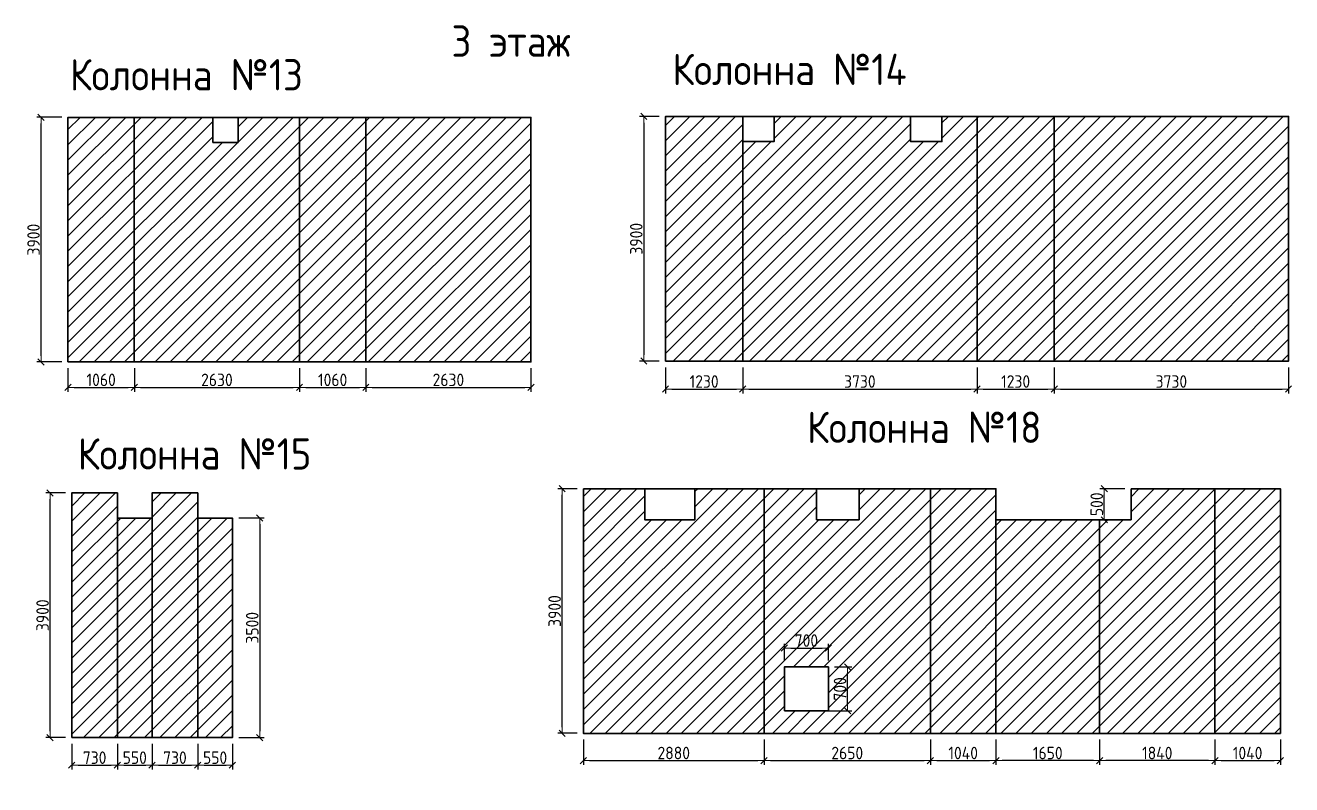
# Model space of a CAD drawing. Header units: millimetres. Extents: x 209 to 1046824, y -248937 to 510758.
# Drawn here: x 449935 to 470115, y 247895 to 260002 of the extents above; entities that cross this region are included whole.
import ezdxf

# ---------------------------------------------------------------- set-up
doc = ezdxf.new("R2010")
doc.units = ezdxf.units.MM
doc.layers.add('$AUDIT_BAD_LAYER1', color=7, linetype='Continuous')
for name, color, linetype, lineweight in [('Основные линии', 7, 'Continuous', 30), ('осново', 7, 'Continuous', 30), ('Пластиковые уголки', 1, 'Continuous', 30), ('Размеры', 7, 'Continuous', 15)]:
    doc.layers.add(name, color=color, linetype=linetype, lineweight=lineweight)
doc.styles.add('СПДС', font='isocpeur.ttf', dxfattribs={"width": 0.9})
doc.dimstyles.new('Размера А3', dxfattribs={"dimtxt": 200, "dimasz": 100, "dimexe": 70, "dimexo": 100, "dimgap": 20, "dimtad": 1, "dimdec": 0, "dimrnd": 10, "dimzin": 0, "dimdsep": 46, "dimtxsty": 'СПДС', "dimblk": 'ARROWHEAD_6', "dimcen": 1, "dimclrd": 256, "dimclre": 256, "dimclrt": 256, "dimazin": 0, "dimtfac": 1, "dimtdec": 0, "dimtmove": 2, "dimatfit": 3, "dimfxl": 1, "dimtolj": 1, "dimtzin": 0, "dimarcsym": 0})

# ---------------------------------------------------------------- blocks, each defined once
blk = doc.blocks.new('ARROWHEAD_6')
at = {"color": 0, "linetype": 'Continuous'}
for p, q in [((0, 0), (-1, 0)), ((-0.5, -0.5), (0.5, 0.5))]:
    blk.add_line(p, q, dxfattribs=at)
blk = doc.blocks.new('*D1594')
at = {"layer": 'Defpoints', "color": 0, "lineweight": 30, "transparency": 16777216}
for p in [(450186, 258535), (450614, 258535), (450614, 254635)]:
    blk.add_point(p, dxfattribs=at)
at = {"layer": 'Размеры', "lineweight": -2, "transparency": 16777216}
for p, q in [((450514, 258535), (450116, 258535)), ((450186, 254735), (450186, 258435)), ((450514, 254635), (450116, 254635))]:
    blk.add_line(p, q, dxfattribs=at)
at = {"layer": 'Размеры', "lineweight": -2, "transparency": 16777216, "xscale": 100, "yscale": 100, "zscale": 100}
for p, rotation in [((450186, 258535), 90), ((450186, 254635), 270)]:
    blk.add_blockref('ARROWHEAD_6', p, dxfattribs=dict(at, rotation=rotation))
at = {"layer": 'Размеры', "transparency": 16777216, "insert": (450066, 256585), "char_height": 200, "attachment_point": 5, "rotation": 90, "style": 'СПДС'}
blk.add_mtext('\\A1;3900', dxfattribs=at)
blk = doc.blocks.new('*D1595')
at = {"layer": 'Defpoints', "color": 0, "lineweight": 30, "transparency": 16777216}
for p in [(450614, 254635), (451672, 254635), (451672, 254229)]:
    blk.add_point(p, dxfattribs=at)
at = {"layer": 'Размеры', "lineweight": -2, "transparency": 16777216}
for p, q in [((450614, 254535), (450614, 254159)), ((451672, 254535), (451672, 254159)), ((450714, 254229), (451572, 254229))]:
    blk.add_line(p, q, dxfattribs=at)
at = {"layer": 'Размеры', "lineweight": -2, "transparency": 16777216, "xscale": 100, "yscale": 100, "zscale": 100, "rotation": 180}
blk.add_blockref('ARROWHEAD_6', (450614, 254229), dxfattribs=at)
at = {"layer": 'Размеры', "lineweight": -2, "transparency": 16777216, "xscale": 100, "yscale": 100, "zscale": 100}
blk.add_blockref('ARROWHEAD_6', (451672, 254229), dxfattribs=at)
at = {"layer": 'Размеры', "transparency": 16777216, "insert": (451143, 254349), "char_height": 200, "attachment_point": 5, "style": 'СПДС'}
blk.add_mtext('\\A1;1060', dxfattribs=at)
blk = doc.blocks.new('*D1596')
at = {"layer": 'Defpoints', "color": 0, "lineweight": 30, "transparency": 16777216}
for p in [(451672, 254635), (454304, 254635), (454304, 254229)]:
    blk.add_point(p, dxfattribs=at)
at = {"layer": 'Размеры', "lineweight": -2, "transparency": 16777216}
for p, q in [((451672, 254535), (451672, 254159)), ((454304, 254535), (454304, 254159)), ((451772, 254229), (454204, 254229))]:
    blk.add_line(p, q, dxfattribs=at)
at = {"layer": 'Размеры', "lineweight": -2, "transparency": 16777216, "xscale": 100, "yscale": 100, "zscale": 100, "rotation": 180}
blk.add_blockref('ARROWHEAD_6', (451672, 254229), dxfattribs=at)
at = {"layer": 'Размеры', "lineweight": -2, "transparency": 16777216, "xscale": 100, "yscale": 100, "zscale": 100}
blk.add_blockref('ARROWHEAD_6', (454304, 254229), dxfattribs=at)
at = {"layer": 'Размеры', "transparency": 16777216, "insert": (452988, 254349), "char_height": 200, "attachment_point": 5, "style": 'СПДС'}
blk.add_mtext('\\A1;2630', dxfattribs=at)
blk = doc.blocks.new('*D1597')
at = {"layer": 'Defpoints', "color": 0, "lineweight": 30, "transparency": 16777216}
for p in [(454304, 254635), (455361, 254635), (455361, 254229)]:
    blk.add_point(p, dxfattribs=at)
at = {"layer": 'Размеры', "lineweight": -2, "transparency": 16777216}
for p, q in [((454304, 254535), (454304, 254159)), ((455361, 254535), (455361, 254159)), ((454404, 254229), (455261, 254229))]:
    blk.add_line(p, q, dxfattribs=at)
at = {"layer": 'Размеры', "lineweight": -2, "transparency": 16777216, "xscale": 100, "yscale": 100, "zscale": 100, "rotation": 180}
blk.add_blockref('ARROWHEAD_6', (454304, 254229), dxfattribs=at)
at = {"layer": 'Размеры', "lineweight": -2, "transparency": 16777216, "xscale": 100, "yscale": 100, "zscale": 100}
blk.add_blockref('ARROWHEAD_6', (455361, 254229), dxfattribs=at)
at = {"layer": 'Размеры', "transparency": 16777216, "insert": (454832, 254349), "char_height": 200, "attachment_point": 5, "style": 'СПДС'}
blk.add_mtext('\\A1;1060', dxfattribs=at)
blk = doc.blocks.new('*D1598')
at = {"layer": 'Defpoints', "color": 0, "lineweight": 30, "transparency": 16777216}
for p in [(455361, 254635), (457993, 254635), (457993, 254229)]:
    blk.add_point(p, dxfattribs=at)
at = {"layer": 'Размеры', "lineweight": -2, "transparency": 16777216}
for p, q in [((455361, 254535), (455361, 254159)), ((457993, 254535), (457993, 254159)), ((455461, 254229), (457893, 254229))]:
    blk.add_line(p, q, dxfattribs=at)
at = {"layer": 'Размеры', "lineweight": -2, "transparency": 16777216, "xscale": 100, "yscale": 100, "zscale": 100, "rotation": 180}
blk.add_blockref('ARROWHEAD_6', (455361, 254229), dxfattribs=at)
at = {"layer": 'Размеры', "lineweight": -2, "transparency": 16777216, "xscale": 100, "yscale": 100, "zscale": 100}
blk.add_blockref('ARROWHEAD_6', (457993, 254229), dxfattribs=at)
at = {"layer": 'Размеры', "transparency": 16777216, "insert": (456677, 254349), "char_height": 200, "attachment_point": 5, "style": 'СПДС'}
blk.add_mtext('\\A1;2630', dxfattribs=at)
blk = doc.blocks.new('*D1599')
at = {"layer": 'Defpoints', "color": 0, "lineweight": 30, "transparency": 16777216}
for p in [(460137, 258549), (459791, 254649), (460137, 254649)]:
    blk.add_point(p, dxfattribs=at)
at = {"layer": 'Размеры', "lineweight": -2, "transparency": 16777216}
for p, q in [((460037, 258549), (459721, 258549)), ((459791, 258449), (459791, 254749)), ((460037, 254649), (459721, 254649))]:
    blk.add_line(p, q, dxfattribs=at)
at = {"layer": 'Размеры', "lineweight": -2, "transparency": 16777216, "xscale": 100, "yscale": 100, "zscale": 100}
for p, rotation in [((459791, 258549), 90), ((459791, 254649), 270)]:
    blk.add_blockref('ARROWHEAD_6', p, dxfattribs=dict(at, rotation=rotation))
at = {"layer": 'Размеры', "transparency": 16777216, "insert": (459671, 256599), "char_height": 200, "attachment_point": 5, "rotation": 90, "style": 'СПДС'}
blk.add_mtext('\\A1;3900', dxfattribs=at)
blk = doc.blocks.new('*D1600')
at = {"layer": 'Defpoints', "color": 0, "lineweight": 30, "transparency": 16777216}
for p in [(460137, 254649), (461367, 254649), (461367, 254203)]:
    blk.add_point(p, dxfattribs=at)
at = {"layer": 'Размеры', "lineweight": -2, "transparency": 16777216}
for p, q in [((460137, 254549), (460137, 254133)), ((461367, 254549), (461367, 254133)), ((460237, 254203), (461267, 254203))]:
    blk.add_line(p, q, dxfattribs=at)
at = {"layer": 'Размеры', "lineweight": -2, "transparency": 16777216, "xscale": 100, "yscale": 100, "zscale": 100, "rotation": 180}
blk.add_blockref('ARROWHEAD_6', (460137, 254203), dxfattribs=at)
at = {"layer": 'Размеры', "lineweight": -2, "transparency": 16777216, "xscale": 100, "yscale": 100, "zscale": 100}
blk.add_blockref('ARROWHEAD_6', (461367, 254203), dxfattribs=at)
at = {"layer": 'Размеры', "transparency": 16777216, "insert": (460752, 254323), "char_height": 200, "attachment_point": 5, "style": 'СПДС'}
blk.add_mtext('\\A1;1230', dxfattribs=at)
blk = doc.blocks.new('*D1601')
at = {"layer": 'Defpoints', "color": 0, "lineweight": 30, "transparency": 16777216}
for p in [(461367, 254649), (465101, 254649), (465101, 254203)]:
    blk.add_point(p, dxfattribs=at)
at = {"layer": 'Размеры', "lineweight": -2, "transparency": 16777216}
for p, q in [((461367, 254549), (461367, 254133)), ((465101, 254549), (465101, 254133)), ((461467, 254203), (465001, 254203))]:
    blk.add_line(p, q, dxfattribs=at)
at = {"layer": 'Размеры', "lineweight": -2, "transparency": 16777216, "xscale": 100, "yscale": 100, "zscale": 100, "rotation": 180}
blk.add_blockref('ARROWHEAD_6', (461367, 254203), dxfattribs=at)
at = {"layer": 'Размеры', "lineweight": -2, "transparency": 16777216, "xscale": 100, "yscale": 100, "zscale": 100}
blk.add_blockref('ARROWHEAD_6', (465101, 254203), dxfattribs=at)
at = {"layer": 'Размеры', "transparency": 16777216, "insert": (463234, 254323), "char_height": 200, "attachment_point": 5, "style": 'СПДС'}
blk.add_mtext('\\A1;3730', dxfattribs=at)
blk = doc.blocks.new('*D1602')
at = {"layer": 'Defpoints', "color": 0, "lineweight": 30, "transparency": 16777216}
for p in [(465101, 254649), (466331, 254649), (466331, 254203)]:
    blk.add_point(p, dxfattribs=at)
at = {"layer": 'Размеры', "lineweight": -2, "transparency": 16777216}
for p, q in [((465101, 254549), (465101, 254133)), ((466331, 254549), (466331, 254133)), ((465201, 254203), (466231, 254203))]:
    blk.add_line(p, q, dxfattribs=at)
at = {"layer": 'Размеры', "lineweight": -2, "transparency": 16777216, "xscale": 100, "yscale": 100, "zscale": 100, "rotation": 180}
blk.add_blockref('ARROWHEAD_6', (465101, 254203), dxfattribs=at)
at = {"layer": 'Размеры', "lineweight": -2, "transparency": 16777216, "xscale": 100, "yscale": 100, "zscale": 100}
blk.add_blockref('ARROWHEAD_6', (466331, 254203), dxfattribs=at)
at = {"layer": 'Размеры', "transparency": 16777216, "insert": (465716, 254323), "char_height": 200, "attachment_point": 5, "style": 'СПДС'}
blk.add_mtext('\\A1;1230', dxfattribs=at)
blk = doc.blocks.new('*D1603')
at = {"layer": 'Defpoints', "color": 0, "lineweight": 30, "transparency": 16777216}
for p in [(466331, 254649), (470065, 254649), (470065, 254203)]:
    blk.add_point(p, dxfattribs=at)
at = {"layer": 'Размеры', "lineweight": -2, "transparency": 16777216}
for p, q in [((466331, 254549), (466331, 254133)), ((470065, 254549), (470065, 254133)), ((466431, 254203), (469965, 254203))]:
    blk.add_line(p, q, dxfattribs=at)
at = {"layer": 'Размеры', "lineweight": -2, "transparency": 16777216, "xscale": 100, "yscale": 100, "zscale": 100, "rotation": 180}
blk.add_blockref('ARROWHEAD_6', (466331, 254203), dxfattribs=at)
at = {"layer": 'Размеры', "lineweight": -2, "transparency": 16777216, "xscale": 100, "yscale": 100, "zscale": 100}
blk.add_blockref('ARROWHEAD_6', (470065, 254203), dxfattribs=at)
at = {"layer": 'Размеры', "transparency": 16777216, "insert": (468198, 254323), "char_height": 200, "attachment_point": 5, "style": 'СПДС'}
blk.add_mtext('\\A1;3730', dxfattribs=at)
blk = doc.blocks.new('*D1604')
at = {"layer": 'Defpoints', "color": 0, "lineweight": 30, "transparency": 16777216}
for p in [(450330, 252547), (450675, 252547), (450675, 248647)]:
    blk.add_point(p, dxfattribs=at)
at = {"layer": 'Размеры', "lineweight": -2, "transparency": 16777216}
for p, q in [((450575, 252547), (450260, 252547)), ((450330, 248747), (450330, 252447)), ((450575, 248647), (450260, 248647))]:
    blk.add_line(p, q, dxfattribs=at)
at = {"layer": 'Размеры', "lineweight": -2, "transparency": 16777216, "xscale": 100, "yscale": 100, "zscale": 100}
for p, rotation in [((450330, 252547), 90), ((450330, 248647), 270)]:
    blk.add_blockref('ARROWHEAD_6', p, dxfattribs=dict(at, rotation=rotation))
at = {"layer": 'Размеры', "transparency": 16777216, "insert": (450210, 250597), "char_height": 200, "attachment_point": 5, "rotation": 90, "style": 'СПДС'}
blk.add_mtext('\\A1;3900', dxfattribs=at)
blk = doc.blocks.new('*D1605')
at = {"layer": 'Defpoints', "color": 0, "lineweight": 30, "transparency": 16777216}
for p in [(453235, 252147), (453235, 248647), (453671, 248647)]:
    blk.add_point(p, dxfattribs=at)
at = {"layer": 'Размеры', "lineweight": -2, "transparency": 16777216}
for p, q in [((453335, 252147), (453741, 252147)), ((453671, 252047), (453671, 248747)), ((453335, 248647), (453741, 248647))]:
    blk.add_line(p, q, dxfattribs=at)
at = {"layer": 'Размеры', "lineweight": -2, "transparency": 16777216, "xscale": 100, "yscale": 100, "zscale": 100}
for p, rotation in [((453671, 252147), 90), ((453671, 248647), 270)]:
    blk.add_blockref('ARROWHEAD_6', p, dxfattribs=dict(at, rotation=rotation))
at = {"layer": 'Размеры', "transparency": 16777216, "insert": (453551, 250397), "char_height": 200, "attachment_point": 5, "rotation": 90, "style": 'СПДС'}
blk.add_mtext('\\A1;3500', dxfattribs=at)
blk = doc.blocks.new('*D1606')
at = {"layer": 'Defpoints', "color": 0, "lineweight": 30, "transparency": 16777216}
for p in [(450675, 248647), (451403, 248647), (451403, 248206)]:
    blk.add_point(p, dxfattribs=at)
at = {"layer": 'Размеры', "lineweight": -2, "transparency": 16777216}
for p, q in [((450675, 248547), (450675, 248136)), ((451403, 248547), (451403, 248136)), ((450775, 248206), (451303, 248206))]:
    blk.add_line(p, q, dxfattribs=at)
at = {"layer": 'Размеры', "lineweight": -2, "transparency": 16777216, "xscale": 100, "yscale": 100, "zscale": 100, "rotation": 180}
blk.add_blockref('ARROWHEAD_6', (450675, 248206), dxfattribs=at)
at = {"layer": 'Размеры', "lineweight": -2, "transparency": 16777216, "xscale": 100, "yscale": 100, "zscale": 100}
blk.add_blockref('ARROWHEAD_6', (451403, 248206), dxfattribs=at)
at = {"layer": 'Размеры', "transparency": 16777216, "insert": (451039, 248326), "char_height": 200, "attachment_point": 5, "style": 'СПДС'}
blk.add_mtext('\\A1;730', dxfattribs=at)
blk = doc.blocks.new('*D1607')
at = {"layer": 'Defpoints', "color": 0, "lineweight": 30, "transparency": 16777216}
for p in [(451403, 248647), (451955, 248647), (451955, 248206)]:
    blk.add_point(p, dxfattribs=at)
at = {"layer": 'Размеры', "lineweight": -2, "transparency": 16777216}
for p, q in [((451403, 248547), (451403, 248136)), ((451955, 248547), (451955, 248136)), ((451503, 248206), (451855, 248206))]:
    blk.add_line(p, q, dxfattribs=at)
at = {"layer": 'Размеры', "lineweight": -2, "transparency": 16777216, "xscale": 100, "yscale": 100, "zscale": 100, "rotation": 180}
blk.add_blockref('ARROWHEAD_6', (451403, 248206), dxfattribs=at)
at = {"layer": 'Размеры', "lineweight": -2, "transparency": 16777216, "xscale": 100, "yscale": 100, "zscale": 100}
blk.add_blockref('ARROWHEAD_6', (451955, 248206), dxfattribs=at)
at = {"layer": 'Размеры', "transparency": 16777216, "insert": (451679, 248326), "char_height": 200, "attachment_point": 5, "style": 'СПДС'}
blk.add_mtext('\\A1;550', dxfattribs=at)
blk = doc.blocks.new('*D1608')
at = {"layer": 'Defpoints', "color": 0, "lineweight": 30, "transparency": 16777216}
for p in [(451955, 248647), (452683, 248647), (452683, 248206)]:
    blk.add_point(p, dxfattribs=at)
at = {"layer": 'Размеры', "lineweight": -2, "transparency": 16777216}
for p, q in [((451955, 248547), (451955, 248136)), ((452683, 248547), (452683, 248136)), ((452055, 248206), (452583, 248206))]:
    blk.add_line(p, q, dxfattribs=at)
at = {"layer": 'Размеры', "lineweight": -2, "transparency": 16777216, "xscale": 100, "yscale": 100, "zscale": 100, "rotation": 180}
blk.add_blockref('ARROWHEAD_6', (451955, 248206), dxfattribs=at)
at = {"layer": 'Размеры', "lineweight": -2, "transparency": 16777216, "xscale": 100, "yscale": 100, "zscale": 100}
blk.add_blockref('ARROWHEAD_6', (452683, 248206), dxfattribs=at)
at = {"layer": 'Размеры', "transparency": 16777216, "insert": (452319, 248326), "char_height": 200, "attachment_point": 5, "style": 'СПДС'}
blk.add_mtext('\\A1;730', dxfattribs=at)
blk = doc.blocks.new('*D1609')
at = {"layer": 'Defpoints', "color": 0, "lineweight": 30, "transparency": 16777216}
for p in [(452683, 248647), (453235, 248647), (453235, 248206)]:
    blk.add_point(p, dxfattribs=at)
at = {"layer": 'Размеры', "lineweight": -2, "transparency": 16777216}
for p, q in [((452683, 248547), (452683, 248136)), ((453235, 248547), (453235, 248136)), ((452783, 248206), (453135, 248206))]:
    blk.add_line(p, q, dxfattribs=at)
at = {"layer": 'Размеры', "lineweight": -2, "transparency": 16777216, "xscale": 100, "yscale": 100, "zscale": 100, "rotation": 180}
blk.add_blockref('ARROWHEAD_6', (452683, 248206), dxfattribs=at)
at = {"layer": 'Размеры', "lineweight": -2, "transparency": 16777216, "xscale": 100, "yscale": 100, "zscale": 100}
blk.add_blockref('ARROWHEAD_6', (453235, 248206), dxfattribs=at)
at = {"layer": 'Размеры', "transparency": 16777216, "insert": (452959, 248326), "char_height": 200, "attachment_point": 5, "style": 'СПДС'}
blk.add_mtext('\\A1;550', dxfattribs=at)
blk = doc.blocks.new('*D1610')
at = {"layer": 'Defpoints', "color": 0, "lineweight": 30, "transparency": 16777216}
for p in [(458490, 252614), (458828, 252614), (458828, 248714)]:
    blk.add_point(p, dxfattribs=at)
at = {"layer": 'Размеры', "lineweight": -2, "transparency": 16777216}
for p, q in [((458728, 252614), (458420, 252614)), ((458490, 248814), (458490, 252514)), ((458728, 248714), (458420, 248714))]:
    blk.add_line(p, q, dxfattribs=at)
at = {"layer": 'Размеры', "lineweight": -2, "transparency": 16777216, "xscale": 100, "yscale": 100, "zscale": 100}
for p, rotation in [((458490, 252614), 90), ((458490, 248714), 270)]:
    blk.add_blockref('ARROWHEAD_6', p, dxfattribs=dict(at, rotation=rotation))
at = {"layer": 'Размеры', "transparency": 16777216, "insert": (458370, 250664), "char_height": 200, "attachment_point": 5, "rotation": 90, "style": 'СПДС'}
blk.add_mtext('\\A1;3900', dxfattribs=at)
blk = doc.blocks.new('*D1611')
at = {"layer": 'Defpoints', "color": 0, "lineweight": 30, "transparency": 16777216}
for p in [(458828, 248714), (461708, 248714), (461708, 248280)]:
    blk.add_point(p, dxfattribs=at)
at = {"layer": 'Размеры', "lineweight": -2, "transparency": 16777216}
for p, q in [((458828, 248614), (458828, 248210)), ((461708, 248614), (461708, 248210)), ((458928, 248280), (461608, 248280))]:
    blk.add_line(p, q, dxfattribs=at)
at = {"layer": 'Размеры', "lineweight": -2, "transparency": 16777216, "xscale": 100, "yscale": 100, "zscale": 100, "rotation": 180}
blk.add_blockref('ARROWHEAD_6', (458828, 248280), dxfattribs=at)
at = {"layer": 'Размеры', "lineweight": -2, "transparency": 16777216, "xscale": 100, "yscale": 100, "zscale": 100}
blk.add_blockref('ARROWHEAD_6', (461708, 248280), dxfattribs=at)
at = {"layer": 'Размеры', "transparency": 16777216, "insert": (460268, 248400), "char_height": 200, "attachment_point": 5, "style": 'СПДС'}
blk.add_mtext('\\A1;2880', dxfattribs=at)
blk = doc.blocks.new('*D1612')
at = {"layer": 'Defpoints', "color": 0, "lineweight": 30, "transparency": 16777216}
for p in [(462732, 250073), (462032, 249773), (462732, 249773)]:
    blk.add_point(p, dxfattribs=at)
at = {"layer": 'Размеры', "lineweight": -2, "transparency": 16777216}
for p, q in [((462032, 249873), (462032, 250143)), ((462132, 250073), (462632, 250073)), ((462732, 249873), (462732, 250143))]:
    blk.add_line(p, q, dxfattribs=at)
at = {"layer": 'Размеры', "lineweight": -2, "transparency": 16777216, "xscale": 100, "yscale": 100, "zscale": 100, "rotation": 180}
blk.add_blockref('ARROWHEAD_6', (462032, 250073), dxfattribs=at)
at = {"layer": 'Размеры', "lineweight": -2, "transparency": 16777216, "xscale": 100, "yscale": 100, "zscale": 100}
blk.add_blockref('ARROWHEAD_6', (462732, 250073), dxfattribs=at)
at = {"layer": 'Размеры', "transparency": 16777216, "insert": (462382, 250193), "char_height": 200, "attachment_point": 5, "style": 'СПДС'}
blk.add_mtext('\\A1;700', dxfattribs=at)
blk = doc.blocks.new('*D1613')
at = {"layer": 'Defpoints', "color": 0, "lineweight": 30, "transparency": 16777216}
for p in [(462732, 249773), (463038, 249773), (462634, 249073)]:
    blk.add_point(p, dxfattribs=at)
at = {"layer": 'Размеры', "lineweight": -2, "transparency": 16777216}
for p, q in [((462832, 249773), (463108, 249773)), ((463038, 249173), (463038, 249673)), ((462734, 249073), (463108, 249073))]:
    blk.add_line(p, q, dxfattribs=at)
at = {"layer": 'Размеры', "lineweight": -2, "transparency": 16777216, "xscale": 100, "yscale": 100, "zscale": 100}
for p, rotation in [((463038, 249773), 90), ((463038, 249073), 270)]:
    blk.add_blockref('ARROWHEAD_6', p, dxfattribs=dict(at, rotation=rotation))
at = {"layer": 'Размеры', "transparency": 16777216, "insert": (462918, 249423), "char_height": 200, "attachment_point": 5, "rotation": 90, "style": 'СПДС'}
blk.add_mtext('\\A1;700', dxfattribs=at)
blk = doc.blocks.new('*D1614')
at = {"layer": 'Defpoints', "color": 0, "lineweight": 30, "transparency": 16777216}
for p in [(461708, 248714), (464358, 248714), (464358, 248280)]:
    blk.add_point(p, dxfattribs=at)
at = {"layer": 'Размеры', "lineweight": -2, "transparency": 16777216}
for p, q in [((461708, 248614), (461708, 248210)), ((464358, 248614), (464358, 248210)), ((461808, 248280), (464258, 248280))]:
    blk.add_line(p, q, dxfattribs=at)
at = {"layer": 'Размеры', "lineweight": -2, "transparency": 16777216, "xscale": 100, "yscale": 100, "zscale": 100, "rotation": 180}
blk.add_blockref('ARROWHEAD_6', (461708, 248280), dxfattribs=at)
at = {"layer": 'Размеры', "lineweight": -2, "transparency": 16777216, "xscale": 100, "yscale": 100, "zscale": 100}
blk.add_blockref('ARROWHEAD_6', (464358, 248280), dxfattribs=at)
at = {"layer": 'Размеры', "transparency": 16777216, "insert": (463033, 248400), "char_height": 200, "attachment_point": 5, "style": 'СПДС'}
blk.add_mtext('\\A1;2650', dxfattribs=at)
blk = doc.blocks.new('*D1615')
at = {"layer": 'Defpoints', "color": 0, "lineweight": 30, "transparency": 16777216}
for p in [(464358, 248714), (465402, 248714), (465402, 248280)]:
    blk.add_point(p, dxfattribs=at)
at = {"layer": 'Размеры', "lineweight": -2, "transparency": 16777216}
for p, q in [((464358, 248614), (464358, 248210)), ((465402, 248614), (465402, 248210)), ((464458, 248280), (465302, 248280))]:
    blk.add_line(p, q, dxfattribs=at)
at = {"layer": 'Размеры', "lineweight": -2, "transparency": 16777216, "xscale": 100, "yscale": 100, "zscale": 100, "rotation": 180}
blk.add_blockref('ARROWHEAD_6', (464358, 248280), dxfattribs=at)
at = {"layer": 'Размеры', "lineweight": -2, "transparency": 16777216, "xscale": 100, "yscale": 100, "zscale": 100}
blk.add_blockref('ARROWHEAD_6', (465402, 248280), dxfattribs=at)
at = {"layer": 'Размеры', "transparency": 16777216, "insert": (464880, 248400), "char_height": 200, "attachment_point": 5, "style": 'СПДС'}
blk.add_mtext('\\A1;1040', dxfattribs=at)
blk = doc.blocks.new('*D1616')
at = {"layer": 'Defpoints', "color": 0, "lineweight": 30, "transparency": 16777216}
for p in [(465402, 248714), (467055, 248714), (465402, 248280)]:
    blk.add_point(p, dxfattribs=at)
at = {"layer": 'Размеры', "lineweight": -2, "transparency": 16777216}
for p, q in [((465402, 248614), (465402, 248210)), ((467055, 248614), (467055, 248210)), ((466955, 248280), (465502, 248280))]:
    blk.add_line(p, q, dxfattribs=at)
at = {"layer": 'Размеры', "lineweight": -2, "transparency": 16777216, "xscale": 100, "yscale": 100, "zscale": 100, "rotation": 180}
blk.add_blockref('ARROWHEAD_6', (465402, 248280), dxfattribs=at)
at = {"layer": 'Размеры', "lineweight": -2, "transparency": 16777216, "xscale": 100, "yscale": 100, "zscale": 100}
blk.add_blockref('ARROWHEAD_6', (467055, 248280), dxfattribs=at)
at = {"layer": 'Размеры', "transparency": 16777216, "insert": (466228, 248400), "char_height": 200, "attachment_point": 5, "style": 'СПДС'}
blk.add_mtext('\\A1;1650', dxfattribs=at)
blk = doc.blocks.new('*D1617')
at = {"layer": 'Defpoints', "color": 0, "lineweight": 30, "transparency": 16777216}
for p in [(467055, 248714), (468892, 248714), (467055, 248280)]:
    blk.add_point(p, dxfattribs=at)
at = {"layer": 'Размеры', "lineweight": -2, "transparency": 16777216}
for p, q in [((467055, 248614), (467055, 248210)), ((468892, 248614), (468892, 248210)), ((468792, 248280), (467155, 248280))]:
    blk.add_line(p, q, dxfattribs=at)
at = {"layer": 'Размеры', "lineweight": -2, "transparency": 16777216, "xscale": 100, "yscale": 100, "zscale": 100, "rotation": 180}
blk.add_blockref('ARROWHEAD_6', (467055, 248280), dxfattribs=at)
at = {"layer": 'Размеры', "lineweight": -2, "transparency": 16777216, "xscale": 100, "yscale": 100, "zscale": 100}
blk.add_blockref('ARROWHEAD_6', (468892, 248280), dxfattribs=at)
at = {"layer": 'Размеры', "transparency": 16777216, "insert": (467973, 248400), "char_height": 200, "attachment_point": 5, "style": 'СПДС'}
blk.add_mtext('\\A1;1840', dxfattribs=at)
blk = doc.blocks.new('*D1618')
at = {"layer": 'Defpoints', "color": 0, "lineweight": 30, "transparency": 16777216}
for p in [(468892, 248714), (469935, 248714), (469935, 248280)]:
    blk.add_point(p, dxfattribs=at)
at = {"layer": 'Размеры', "lineweight": -2, "transparency": 16777216}
for p, q in [((468892, 248614), (468892, 248210)), ((469935, 248614), (469935, 248210)), ((468992, 248280), (469835, 248280))]:
    blk.add_line(p, q, dxfattribs=at)
at = {"layer": 'Размеры', "lineweight": -2, "transparency": 16777216, "xscale": 100, "yscale": 100, "zscale": 100, "rotation": 180}
blk.add_blockref('ARROWHEAD_6', (468892, 248280), dxfattribs=at)
at = {"layer": 'Размеры', "lineweight": -2, "transparency": 16777216, "xscale": 100, "yscale": 100, "zscale": 100}
blk.add_blockref('ARROWHEAD_6', (469935, 248280), dxfattribs=at)
at = {"layer": 'Размеры', "transparency": 16777216, "insert": (469413, 248400), "char_height": 200, "attachment_point": 5, "style": 'СПДС'}
blk.add_mtext('\\A1;1040', dxfattribs=at)
blk = doc.blocks.new('*D1619')
at = {"layer": 'Defpoints', "color": 0, "lineweight": 30, "transparency": 16777216}
for p in [(467129, 252614), (467555, 252614), (467555, 252118)]:
    blk.add_point(p, dxfattribs=at)
at = {"layer": 'Размеры', "lineweight": -2, "transparency": 16777216}
for p, q in [((467455, 252614), (467059, 252614)), ((467129, 252218), (467129, 252514)), ((467455, 252118), (467059, 252118))]:
    blk.add_line(p, q, dxfattribs=at)
at = {"layer": 'Размеры', "lineweight": -2, "transparency": 16777216, "xscale": 100, "yscale": 100, "zscale": 100}
for p, rotation in [((467129, 252614), 90), ((467129, 252118), 270)]:
    blk.add_blockref('ARROWHEAD_6', p, dxfattribs=dict(at, rotation=rotation))
at = {"layer": 'Размеры', "transparency": 16777216, "insert": (467009, 252366), "char_height": 200, "attachment_point": 5, "rotation": 90, "style": 'СПДС'}
blk.add_mtext('\\A1;500', dxfattribs=at)

msp = doc.modelspace()

# ---------------------------------------------------------------- hatches: boundary and pattern name
at = {"layer": '$AUDIT_BAD_LAYER1', "transparency": 33554559}
h = msp.add_hatch(dxfattribs=at)
h.set_pattern_fill('ANSI31', color=3, scale=54, style=0)
h.paths.add_polyline_path([(451671.6, 258534.5), (450614.5, 258534.5), (450614.5, 254634.5), (451671.6, 254634.5)])
h.paths.add_polyline_path([(454303.6, 258534.5), (453325.4, 258534.5), (453325.4, 258134.5), (452925.4, 258134.5), (452925.4, 258534.5), (451671.6, 258534.5), (451671.6, 254634.5), (454303.6, 254634.5)])
h.paths.add_polyline_path([(455360.6, 258534.5), (454303.6, 258534.5), (454303.6, 254634.5), (455360.6, 254634.5)])
h.paths.add_polyline_path([(457992.6, 258534.5), (455360.6, 258534.5), (455360.6, 254634.5), (457992.6, 254634.5)])
h.paths.add_polyline_path([(461367.3, 258148.6), (461367.3, 258548.6), (460137.3, 258548.6), (460137.3, 254648.6), (461367.3, 254648.6)])
h.paths.add_polyline_path([(465101.3, 258548.6), (464542.5, 258548.6), (464542.5, 258148.6), (464042.5, 258148.6), (464042.5, 258548.6), (461867.3, 258548.6), (461867.3, 258148.6), (461367.3, 258148.6), (461367.3, 254648.6), (465101.3, 254648.6)])
h.paths.add_polyline_path([(466331.3, 258548.6), (465101.3, 258548.6), (465101.3, 254648.6), (466331.3, 254648.6)])
h.paths.add_polyline_path([(470065.3, 258548.6), (466331.3, 258548.6), (466331.3, 254648.6), (470065.3, 254648.6)])
h.paths.add_polyline_path([(451403, 252146.7), (451403, 252546.7), (450675, 252546.7), (450675, 248646.7), (451403, 248646.7)])
h.paths.add_polyline_path([(451955, 252146.7), (451403, 252146.7), (451403, 248646.7), (451955, 248646.7)])
h.paths.add_polyline_path([(452683, 252146.7), (452683, 252546.7), (451955, 252546.7), (451955, 248646.7), (452683, 248646.7)])
h.paths.add_polyline_path([(453235, 252146.7), (452683, 252146.7), (452683, 248646.7), (453235, 248646.7)])
h.paths.add_polyline_path([(461708.3, 252613.7), (460603.5, 252613.7), (460603.5, 252117.9), (459807.2, 252117.9), (459807.2, 252613.7), (458828.3, 252613.7), (458828.3, 248713.7), (461708.3, 248713.7)])
h.paths.add_polyline_path([(464358.3, 252613.7), (463222.3, 252613.7), (463222.3, 252117.9), (462543.2, 252117.9), (462543.2, 252613.7), (461708.3, 252613.7), (461708.3, 248713.7), (464358.3, 248713.7)])
h.paths.add_polyline_path([(462732.4, 249773.4), (462732.4, 249073.4), (462032.4, 249073.4), (462032.4, 249773.4)], flags=16)
h.paths.add_polyline_path([(465401.5, 252117.9), (465401.5, 252613.7), (464358.3, 252613.7), (464358.3, 248713.7), (465401.5, 248713.7)])
h.paths.add_polyline_path([(467055, 252117.9), (465401.5, 252117.9), (465401.5, 248713.7), (467055, 248713.7)])
h.paths.add_polyline_path([(468891.8, 252613.7), (467555, 252613.7), (467555, 252117.9), (467055, 252117.9), (467055, 248713.7), (468891.8, 248713.7)])
h.paths.add_polyline_path([(469935, 252613.7), (468891.8, 252613.7), (468891.8, 248713.7), (469935, 248713.7)])
h.paths.add_polyline_path([(452176.4, 246351.4), (452176.4, 246751.4), (450760.4, 246751.4), (450760.4, 242851.4), (452176.4, 242851.4)])
h.paths.add_polyline_path([(453768.4, 246751.4), (452716.4, 246751.4), (452716.4, 246351.4), (452176.4, 246351.4), (452176.4, 242851.4), (453768.4, 242851.4)])
h.paths.add_polyline_path([(455184.4, 246751.4), (453768.4, 246751.4), (453768.4, 242851.4), (455184.4, 242851.4)])
h.paths.add_polyline_path([(456776.4, 246351.4), (456236.4, 246351.4), (456236.4, 246751.4), (455184.4, 246751.4), (455184.4, 242851.4), (456776.4, 242851.4)])
h.paths.add_polyline_path([(460921.5, 246164.1), (460921.5, 246564.1), (459271.5, 246564.1), (459271.5, 242664.1), (460921.5, 242664.1)])
h.paths.add_polyline_path([(462756.5, 246068.3), (460921.5, 246068.3), (460921.5, 242664.1), (462756.5, 242664.1)])
h.paths.add_polyline_path([(464406.5, 246164.1), (464406.5, 246564.1), (462756.5, 246564.1), (462756.5, 246068.3), (462756.5, 242664.1), (464406.5, 242664.1)])
h.paths.add_polyline_path([(466241.5, 246564.1), (465085.6, 246564.1), (465085.6, 246068.3), (464406.5, 246068.3), (464406.5, 242664.1), (466241.5, 242664.1)])
h.paths.add_polyline_path([(452421.6, 240311), (452421.6, 240711), (451881.6, 240711), (451881.6, 240311), (451881.6, 236811), (452421.6, 236811)])
h.paths.add_polyline_path([(452961.6, 240311), (452961.6, 240711), (452421.6, 240711), (452421.6, 240311), (452421.6, 236811), (452961.6, 236811)])
h.paths.add_polyline_path([(453501.6, 240311), (453501.6, 240711), (452961.6, 240711), (452961.6, 240311), (452961.6, 236811), (453501.6, 236811)])
h.paths.add_polyline_path([(454041.6, 240311), (453501.6, 240311), (453501.6, 236811), (454041.6, 236811)])
h.paths.add_polyline_path([(459791.6, 239940.9), (459791.6, 240340.9), (459063.6, 240340.9), (459063.6, 236440.9), (459791.6, 236440.9)])
h.paths.add_polyline_path([(460343.6, 239940.9), (459791.6, 239940.9), (459791.6, 236440.9), (460343.6, 236440.9)])
h.paths.add_polyline_path([(461071.6, 239940.9), (461071.6, 240340.9), (460343.6, 240340.9), (460343.6, 236440.9), (461071.6, 236440.9)])
h.paths.add_polyline_path([(461623.6, 239940.9), (461071.6, 239940.9), (461071.6, 236440.9), (461623.6, 236440.9)])
h.paths.add_polyline_path([(462143.4, 249962.7), (462621.4, 249962.7), (462621.4, 250442.7), (462143.4, 250442.7)], flags=24)
h.paths.add_polyline_path([(463148.1, 249184.4), (463148.1, 249662.4), (462668.1, 249662.4), (462668.1, 249184.4)], flags=24)
h.paths.add_polyline_path([(466132.2, 236401.7), (466860.2, 236401.7), (466860.2, 240301.7), (466132.2, 240301.7)])
h.paths.add_polyline_path([(467412.2, 236401.7), (468140.2, 236401.7), (468140.2, 240301.7), (467412.2, 240301.7)])
h.paths.add_polyline_path([(468140.2, 236401.7), (468140.2, 239901.7), (468692.2, 239901.7), (468692.2, 236401.7)])
h.paths.add_polyline_path([(466860.2, 236401.7), (466860.2, 239901.7), (467412.2, 239901.7), (467412.2, 236401.7)])

# ---------------------------------------------------------------- linework, layer by layer
at = {"layer": 'Основные линии'}
for points in [[(450614.5, 254634.5), (451671.6, 254634.5), (451671.6, 258534.5), (450614.5, 258534.5)], [(451671.6, 254634.5), (451671.6, 258534.5), (454303.6, 258534.5), (454303.6, 254634.5)], [(452925.4, 258534.5), (453325.4, 258534.5), (453325.4, 258134.5), (452925.4, 258134.5)], [(454303.6, 254634.5), (455360.6, 254634.5), (455360.6, 258534.5), (454303.6, 258534.5)], [(455360.6, 254634.5), (455360.6, 258534.5), (457992.6, 258534.5), (457992.6, 254634.5)], [(460137.3, 254648.6), (461367.3, 254648.6), (461367.3, 258548.6), (460137.3, 258548.6)], [(461367.3, 254648.6), (461367.3, 258548.6), (465101.3, 258548.6), (465101.3, 254648.6)], [(461367.3, 258548.6), (461867.3, 258548.6), (461867.3, 258148.6), (461367.3, 258148.6)], [(464042.5, 258548.6), (464542.5, 258548.6), (464542.5, 258148.6), (464042.5, 258148.6)], [(465101.3, 254648.6), (466331.3, 254648.6), (466331.3, 258548.6), (465101.3, 258548.6)], [(466331.3, 254648.6), (466331.3, 258548.6), (470065.3, 258548.6), (470065.3, 254648.6)], [(450675, 248646.7), (451403, 248646.7), (451403, 252546.7), (450675, 252546.7)], [(451955, 248646.7), (452683, 248646.7), (452683, 252546.7), (451955, 252546.7)], [(458828.3, 252613.7), (461708.3, 252613.7), (461708.3, 248713.7), (458828.3, 248713.7)], [(459807.2, 252613.7), (460603.5, 252613.7), (460603.5, 252117.9), (459807.2, 252117.9)], [(464358.3, 252613.7), (464358.3, 248713.7), (461708.3, 248713.7), (461708.3, 252613.7)], [(462543.2, 252613.7), (463222.3, 252613.7), (463222.3, 252117.9), (462543.2, 252117.9)], [(464358.3, 248713.7), (465401.5, 248713.7), (465401.5, 252613.7), (464358.3, 252613.7)], [(468891.8, 248713.7), (469935, 248713.7), (469935, 252613.7), (468891.8, 252613.7)], [(451403, 248646.7), (451403, 252146.7), (451955, 252146.7), (451955, 248646.7)], [(452683, 248646.7), (452683, 252146.7), (453235, 252146.7), (453235, 248646.7)], [(465401.5, 252117.9), (465401.5, 248713.7), (467055, 248713.7), (467055, 252117.9)], [(462032.4, 249073.4), (462732.4, 249073.4), (462732.4, 249773.4), (462032.4, 249773.4)]]:
    msp.add_lwpolyline(points, close=True, dxfattribs=at)
for points in [[(467055, 252117.9), (467055, 248713.7), (468891.8, 248713.7), (468891.8, 252613.7), (467555, 252613.7)], [(467555, 252613.7), (467555, 252117.9), (467055, 252117.9)]]:
    msp.add_lwpolyline(points, dxfattribs=at)
at = {"layer": 'Пластиковые уголки'}
for points in [[(451671.6, 254634.5), (451671.6, 258534.5)], [(454303.6, 254634.5), (454303.6, 258534.5)], [(455360.6, 254634.5), (455360.6, 258534.5)], [(457992.6, 254634.5), (457992.6, 258534.5)], [(465101.3, 254648.6), (465101.3, 258548.6)], [(466331.3, 254648.6), (466331.3, 258548.6)], [(470065.3, 254648.6), (470065.3, 258548.6)], [(461367.3, 254648.6), (461367.3, 258148.6)], [(461708.3, 248713.7), (461708.3, 252613.7)], [(464358.3, 252613.7), (464358.3, 248713.7)], [(468891.8, 248713.7), (468891.8, 252613.7)], [(469935, 252613.7), (469935, 248713.7)], [(451403, 248646.7), (451403, 252146.7)], [(451955, 248646.7), (451955, 252146.7)], [(452683, 248646.7), (452683, 252146.7)], [(453235, 248646.7), (453235, 252146.7)], [(465401.5, 248713.7), (465401.5, 252117.9)]]:
    msp.add_lwpolyline(points, dxfattribs=at)

# ---------------------------------------------------------------- texts
at = {"layer": 'Основные линии', "insert": (456725.7, 260000.1), "char_height": 500, "attachment_point": 1, "style": 'СПДС'}
msp.add_mtext_dynamic_manual_height_columns('3 этаж ', width=2291.008, gutter_width=1622.4, heights=[0], dxfattribs=at)
at = {"layer": 'осново', "char_height": 500, "attachment_point": 1, "style": 'СПДС'}
for s, insert in [('Колонна №14', (460246.2, 259549)), ('Колонна №13', (450645.6, 259463.4)), ('Колонна №18', (462392.7, 253843.4)), ('Колонна №15', (450771, 253418.8))]:
    msp.add_mtext_dynamic_manual_height_columns(s, width=3780.915, gutter_width=1678.4, heights=[0], dxfattribs=dict(at, insert=insert))

# ---------------------------------------------------------------- dimensions: what is measured, and where the dimension line sits
at = {"layer": 'Размеры'}
for base, p1, p2, picture, middle in [((450186, 258534.5), (450614.5, 254634.5), (450614.5, 258534.5), '*D1594', (450066, 256584.5)), ((459791.3, 254648.6), (460137.3, 258548.6), (460137.3, 254648.6), '*D1599', (459671.3, 256598.6)), ((458489.5, 252613.7), (458828.3, 248713.7), (458828.3, 252613.7), '*D1610', (458369.5, 250663.7)), ((467128.9, 252613.7), (467555, 252117.9), (467555, 252613.7), '*D1619', (467008.9, 252365.8)), ((450330.2, 252546.7), (450675, 248646.7), (450675, 252546.7), '*D1604', (450210.2, 250596.7)), ((453671.4, 248646.7), (453235, 252146.7), (453235, 248646.7), '*D1605', (453551.4, 250396.7)), ((463038.1, 249773.4), (462633.8, 249073.4), (462732.4, 249773.4), '*D1613', (462918.1, 249423.4))]:
    dim = msp.add_linear_dim(base=base, p1=p1, p2=p2, angle=90, dimstyle='Размера А3', dxfattribs=at)
    dim.commit()
    dim.dimension.update_dxf_attribs({"geometry": picture, "text_midpoint": middle})
for base, p1, p2, picture, middle in [((451671.6, 254229.1), (450614.5, 254634.5), (451671.6, 254634.5), '*D1595', (451143, 254349.1)), ((454303.6, 254229.1), (451671.6, 254634.5), (454303.6, 254634.5), '*D1596', (452987.6, 254349.1)), ((455360.6, 254229.1), (454303.6, 254634.5), (455360.6, 254634.5), '*D1597', (454832.1, 254349.1)), ((457992.6, 254229.1), (455360.6, 254634.5), (457992.6, 254634.5), '*D1598', (456676.6, 254349.1)), ((461367.3, 254202.9), (460137.3, 254648.6), (461367.3, 254648.6), '*D1600', (460752.3, 254322.9)), ((465101.3, 254202.9), (461367.3, 254648.6), (465101.3, 254648.6), '*D1601', (463234.3, 254322.9)), ((466331.3, 254202.9), (465101.3, 254648.6), (466331.3, 254648.6), '*D1602', (465716.3, 254322.9)), ((470065.3, 254202.9), (466331.3, 254648.6), (470065.3, 254648.6), '*D1603', (468198.3, 254322.9)), ((462732.4, 250072.7), (462032.4, 249773.4), (462732.4, 249773.4), '*D1612', (462382.4, 250192.7)), ((451403, 248205.6), (450675, 248646.7), (451403, 248646.7), '*D1606', (451039, 248325.6)), ((451955, 248205.6), (451403, 248646.7), (451955, 248646.7), '*D1607', (451679, 248325.6)), ((452683, 248205.6), (451955, 248646.7), (452683, 248646.7), '*D1608', (452319, 248325.6)), ((453235, 248205.6), (452683, 248646.7), (453235, 248646.7), '*D1609', (452959, 248325.6)), ((461708.3, 248279.9), (458828.3, 248713.7), (461708.3, 248713.7), '*D1611', (460268.3, 248399.9)), ((464358.3, 248279.9), (461708.3, 248713.7), (464358.3, 248713.7), '*D1614', (463033.3, 248399.9)), ((465401.5, 248279.9), (464358.3, 248713.7), (465401.5, 248713.7), '*D1615', (464879.9, 248399.9)), ((465401.5247, 248279.8508), (467054.9825, 248713.6729), (465401.5247, 248713.6729), '*D1616', (466228.2536, 248399.8508)), ((467055, 248279.9), (468891.8, 248713.7), (467055, 248713.7), '*D1617', (467973.4, 248399.9)), ((469935, 248279.9), (468891.8, 248713.7), (469935, 248713.7), '*D1618', (469413.4, 248399.9))]:
    dim = msp.add_linear_dim(base=base, p1=p1, p2=p2, dimstyle='Размера А3', dxfattribs=at)
    dim.commit()
    dim.dimension.update_dxf_attribs({"geometry": picture, "text_midpoint": middle})

doc.saveas('drawing.dxf')
